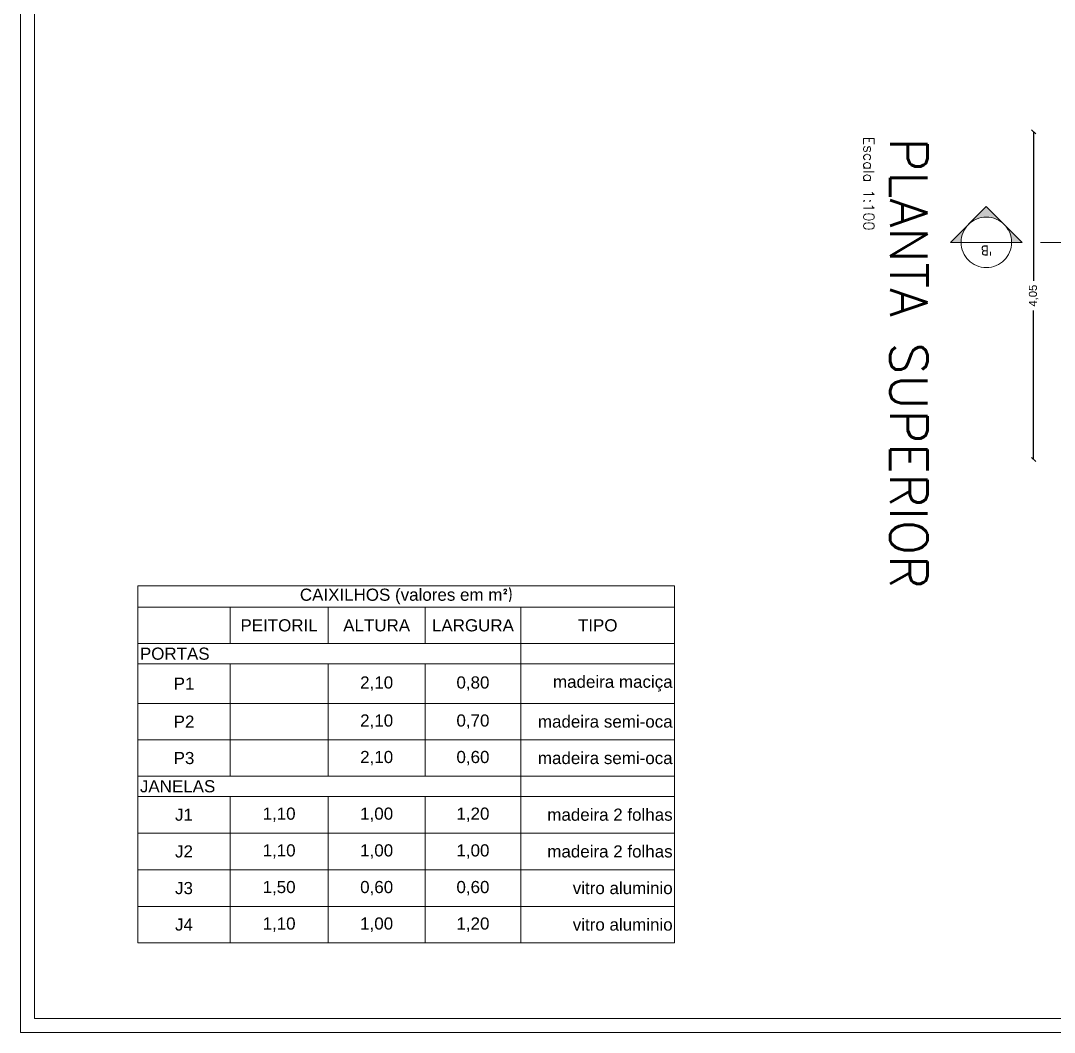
# Model space of a CAD drawing. Header units: metres. Extents: x 1628 to 1845, y 824 to 931.
# Drawn here: x 1628.14 to 1640.92, y 860.7 to 873.2 of the extents above; entities that cross this region are included whole.
import ezdxf
from ezdxf.enums import TextEntityAlignment as Align

# ---------------------------------------------------------------- set-up
doc = ezdxf.new("R2010")
doc.units = ezdxf.units.M
doc.header["$LTSCALE"] = 0.15
doc.linetypes.add('ACAD_ISO02W100', pattern=[15, 12, -3])
doc.linetypes.add('CONTINUO', pattern=[0])
doc.layers.get('0').update_dxf_attribs({"lineweight": 0, "plot": 0})
doc.layers.get('Defpoints').update_dxf_attribs({"lineweight": 0})
for name, color, linetype, lineweight in [('Cotas', 1, 'Continuous', 0), ('Linhas invisíveis', 6, 'ACAD_ISO02W100', 0), ('Texto', 7, 'Continuous', 0)]:
    doc.layers.add(name, color=color, linetype=linetype, lineweight=lineweight)
doc.styles.add('lunardi 02', font='romans.shx', dxfattribs={"height": 0.2})
doc.styles.add('lunardi 04', font='romans.shx', dxfattribs={"height": 0.4})
doc.styles.get("Standard").update_dxf_attribs({"font": 'arial.ttf'})
doc.styles.add('Tahoma', font='tahoma.ttf')
doc.dimstyles.new('Lunardi', dxfattribs={"dimtxt": 0.1, "dimasz": 0.05, "dimexe": 0, "dimexo": 0.05, "dimgap": 0.05, "dimtad": 0, "dimzin": 9, "dimtxsty": 'Standard', "dimblk": 'OBLIQUE', "dimcen": 0, "dimse1": 1, "dimse2": 1, "dimclrd": 1, "dimclre": 1, "dimclrt": 1, "dimadec": 0, "dimazin": 0, "dimtfac": 1, "dimtmove": 1, "dimatfit": 2, "dimldrblk": 'OBLIQUE', "dimfxl": 1, "dimarcsym": 0})

# ---------------------------------------------------------------- blocks, each defined once
blk = doc.blocks.new('*U103')
h = blk.add_hatch(color=256)
edge = h.paths.add_edge_path()
edge.add_line((14.343, 0), (14.473, 0))
edge.add_line((14.473, 0), (14.031, -0.442))
edge.add_line((14.031, -0.442), (13.589, 0))
edge.add_line((13.589, 0), (13.718, 0))
edge.add_arc((14.031, 0), 0.312, 180, 360)
for p, q in [((0.312, 0), (13.718, 0)), ((13.718, 0), (14.343, 0))]:
    blk.add_line(p, q)
blk.add_lwpolyline([(14.343, 0), (14.473, 0), (14.031, -0.442), (13.589, 0), (13.718, 0, 1)], format="xyb", close=True)
blk.add_circle((14.031, 0), 0.312)
at = {"style": 'Tahoma', "flags": 8}
for tag, p in [('VIEWNUMBER', (0, 0)), ('VIEWNUMBER-b', (14.031, 0))]:
    blk.add_attdef(tag, text='', height=0.125, dxfattribs=at).set_placement(p, align=Align.BOTTOM_CENTER)
for tag, p in [('SHEETNUMBER', (0, -0.063)), ('SHEETNUMBER-b', (14.031, -0.063))]:
    blk.add_attdef(tag, text='', height=0.125, dxfattribs=at).set_placement(p, align=Align.TOP_CENTER)
blk = doc.blocks.new('*T172')
at = {"layer": 'Texto', "color": 0, "linetype": 'ByBlock', "lineweight": -2, "ltscale": 10}
for p, q in [((0, 0), (6.633, 0)), ((0, 0), (0, -4.412)), ((6.633, 0), (6.633, -4.412)), ((0, -0.263), (6.633, -0.263)), ((1.138, -0.263), (1.138, -0.714)), ((2.35, -0.263), (2.35, -0.714)), ((3.55, -0.263), (3.55, -0.714)), ((4.731, -0.263), (4.731, -4.412)), ((0, -0.714), (6.633, -0.714)), ((0, -0.963), (6.633, -0.963)), ((1.138, -0.963), (1.138, -2.354)), ((2.35, -0.963), (2.35, -2.354)), ((3.55, -0.963), (3.55, -2.354)), ((0, -1.452), (6.633, -1.452)), ((0, -1.903), (6.633, -1.903)), ((0, -2.354), (6.633, -2.354)), ((0, -2.602), (6.633, -2.602)), ((1.138, -2.602), (1.138, -4.412)), ((2.35, -2.602), (2.35, -4.412)), ((3.55, -2.602), (3.55, -4.412)), ((0, -3.056), (6.633, -3.056)), ((0, -3.51), (6.633, -3.51)), ((0, -3.961), (6.633, -3.961)), ((0, -4.412), (6.633, -4.412))]:
    blk.add_line(p, q, dxfattribs=at)
at = {"layer": 'Texto', "color": 0, "ltscale": 10, "char_height": 0.15}
for s, insert, width, attachment_point in [('CAIXILHOS (valores em m{\\fISOCPEUR|b0|i0|c0|p34;²)}', (3.316, -0.132), 6.58417, 5), ('PEITORIL', (1.744, -0.489), 1.16281, 5), ('ALTURA', (2.95, -0.489), 1.15184, 5), ('LARGURA', (4.14, -0.489), 1.13247, 5), ('TIPO', (5.682, -0.489), 1.85352, 5), ('PORTAS', (0.024, -0.839), 4.68228, 4), ('P1', (0.569, -1.208), 1.09006, 5), ('2,10', (2.95, -1.208), 1.15184, 5), ('0,80', (4.14, -1.208), 1.13247, 5), ('madeira maciça', (6.608, -1.208), 1.85352, 6), ('P2', (0.569, -1.678), 1.09006, 5), ('2,10', (2.95, -1.678), 1.15184, 5), ('0,70', (4.14, -1.678), 1.13247, 5), ('madeira semi-oca', (6.608, -1.678), 1.85352, 6), ('2,10', (2.95, -2.129), 1.15184, 5), ('0,60', (4.14, -2.129), 1.13247, 5), ('P3', (0.569, -2.129), 1.09006, 5), ('madeira semi-oca', (6.608, -2.129), 1.85352, 6), ('JANELAS', (0.024, -2.478), 4.68228, 4), ('J1', (0.569, -2.829), 1.09006, 5), ('1,10', (1.744, -2.829), 1.16281, 5), ('1,00', (2.95, -2.829), 1.15184, 5), ('1,20', (4.14, -2.829), 1.13247, 5), ('madeira 2 folhas', (6.608, -2.829), 1.85352, 6), ('1,10', (1.744, -3.283), 1.16281, 5), ('1,00', (2.95, -3.283), 1.15184, 5), ('1,00', (4.14, -3.283), 1.13247, 5), ('J2', (0.569, -3.283), 1.09006, 5), ('madeira 2 folhas', (6.608, -3.283), 1.85352, 6), ('J3', (0.569, -3.736), 1.09006, 5), ('1,50', (1.744, -3.736), 1.16281, 5), ('0,60', (2.95, -3.736), 1.15184, 5), ('0,60', (4.14, -3.736), 1.13247, 5), ('vitro aluminio', (6.608, -3.736), 1.85352, 6), ('J4', (0.569, -4.187), 1.09006, 5), ('1,10', (1.744, -4.187), 1.16281, 5), ('1,00', (2.95, -4.187), 1.15184, 5), ('1,20', (4.14, -4.187), 1.13247, 5), ('vitro aluminio', (6.608, -4.187), 1.85352, 6)]:
    blk.add_mtext(s, dxfattribs=dict(at, insert=insert, width=width, attachment_point=attachment_point))
blk = doc.blocks.new('_Oblique')
at = {"color": 0, "linetype": 'ByBlock', "lineweight": -2}
blk.add_line((-0.5, -0.5), (0.5, 0.5), dxfattribs=at)
blk = doc.blocks.new('*D200')
at = {"layer": 'Cotas', "color": 1, "linetype": 'CONTINUO', "lineweight": -2, "ltscale": 10}
for p, q in [((1640.66, 871.829), (1640.66, 869.986)), ((1640.66, 867.779), (1640.66, 869.622))]:
    blk.add_line(p, q, dxfattribs=at)
at = {"layer": 'Defpoints', "color": 0, "linetype": 'CONTINUO', "ltscale": 10}
for p in [(1641.071, 871.829), (1640.66, 867.779), (1641.071, 867.779)]:
    blk.add_point(p, dxfattribs=at)
at = {"layer": 'Cotas', "color": 1, "linetype": 'CONTINUO', "lineweight": -2, "ltscale": 10, "xscale": 0.05, "yscale": 0.05, "zscale": 0.05}
for p, rotation in [((1640.66, 871.829), 90), ((1640.66, 867.779), 270)]:
    blk.add_blockref('_Oblique', p, dxfattribs=dict(at, rotation=rotation))
at = {"layer": 'Cotas', "color": 1, "linetype": 'CONTINUO', "ltscale": 10, "insert": (1640.66, 869.804), "char_height": 0.1, "attachment_point": 5, "rotation": 90}
blk.add_mtext('4,05', dxfattribs=at)

msp = doc.modelspace()

# ---------------------------------------------------------------- linework, layer by layer
at = {"layer": 'Texto', "ltscale": 10}
for points in [[(1628.14, 886.122), (1664.09, 886.122), (1664.09, 860.7), (1628.14, 860.7)], [(1628.312, 885.951), (1663.919, 885.951), (1663.919, 860.871), (1628.312, 860.871)]]:
    msp.add_lwpolyline(points, close=True, dxfattribs=at)

# ---------------------------------------------------------------- block references
msp.add_blockref('*T172', (1629.59, 866.218))
at = {"layer": 'Linhas invisíveis'}
ref = msp.add_blockref('*U103', (1654.106, 870.463), dxfattribs=dict(at, rotation=180))
ref.add_attrib('VIEWNUMBER-b', "'B", dxfattribs={"layer": '0', "height": 0.125, "rotation": 180, "style": 'Tahoma'}).set_placement((1640.076, 870.463), align=Align.BOTTOM_CENTER)

# ---------------------------------------------------------------- texts
at = {"layer": 'Texto', "attachment_point": 1, "rotation": 269.9957}
for s, insert, char_height, width, style in [('Escala 1:100', (1638.689, 871.771), 0.13171, 10.0154, 'lunardi 04'), ('PLANTA SUPERIOR', (1639.348, 871.755), 0.46105, 7.39269, 'lunardi 02')]:
    msp.add_mtext(s, dxfattribs=dict(at, insert=insert, char_height=char_height, width=width, style=style))

# ---------------------------------------------------------------- dimensions: what is measured, and where the dimension line sits
at = {"layer": 'Cotas', "linetype": 'CONTINUO', "ltscale": 10}
dim = msp.add_linear_dim(base=(1640.66, 867.779), p1=(1641.071, 871.829), p2=(1641.071, 867.779), angle=90, dimstyle='Lunardi', override={"dimfxlon": 1}, dxfattribs=at)
dim.commit()
dim.dimension.update_dxf_attribs({"geometry": '*D200', "text_midpoint": (1640.66, 869.804)})

doc.saveas('drawing.dxf')
